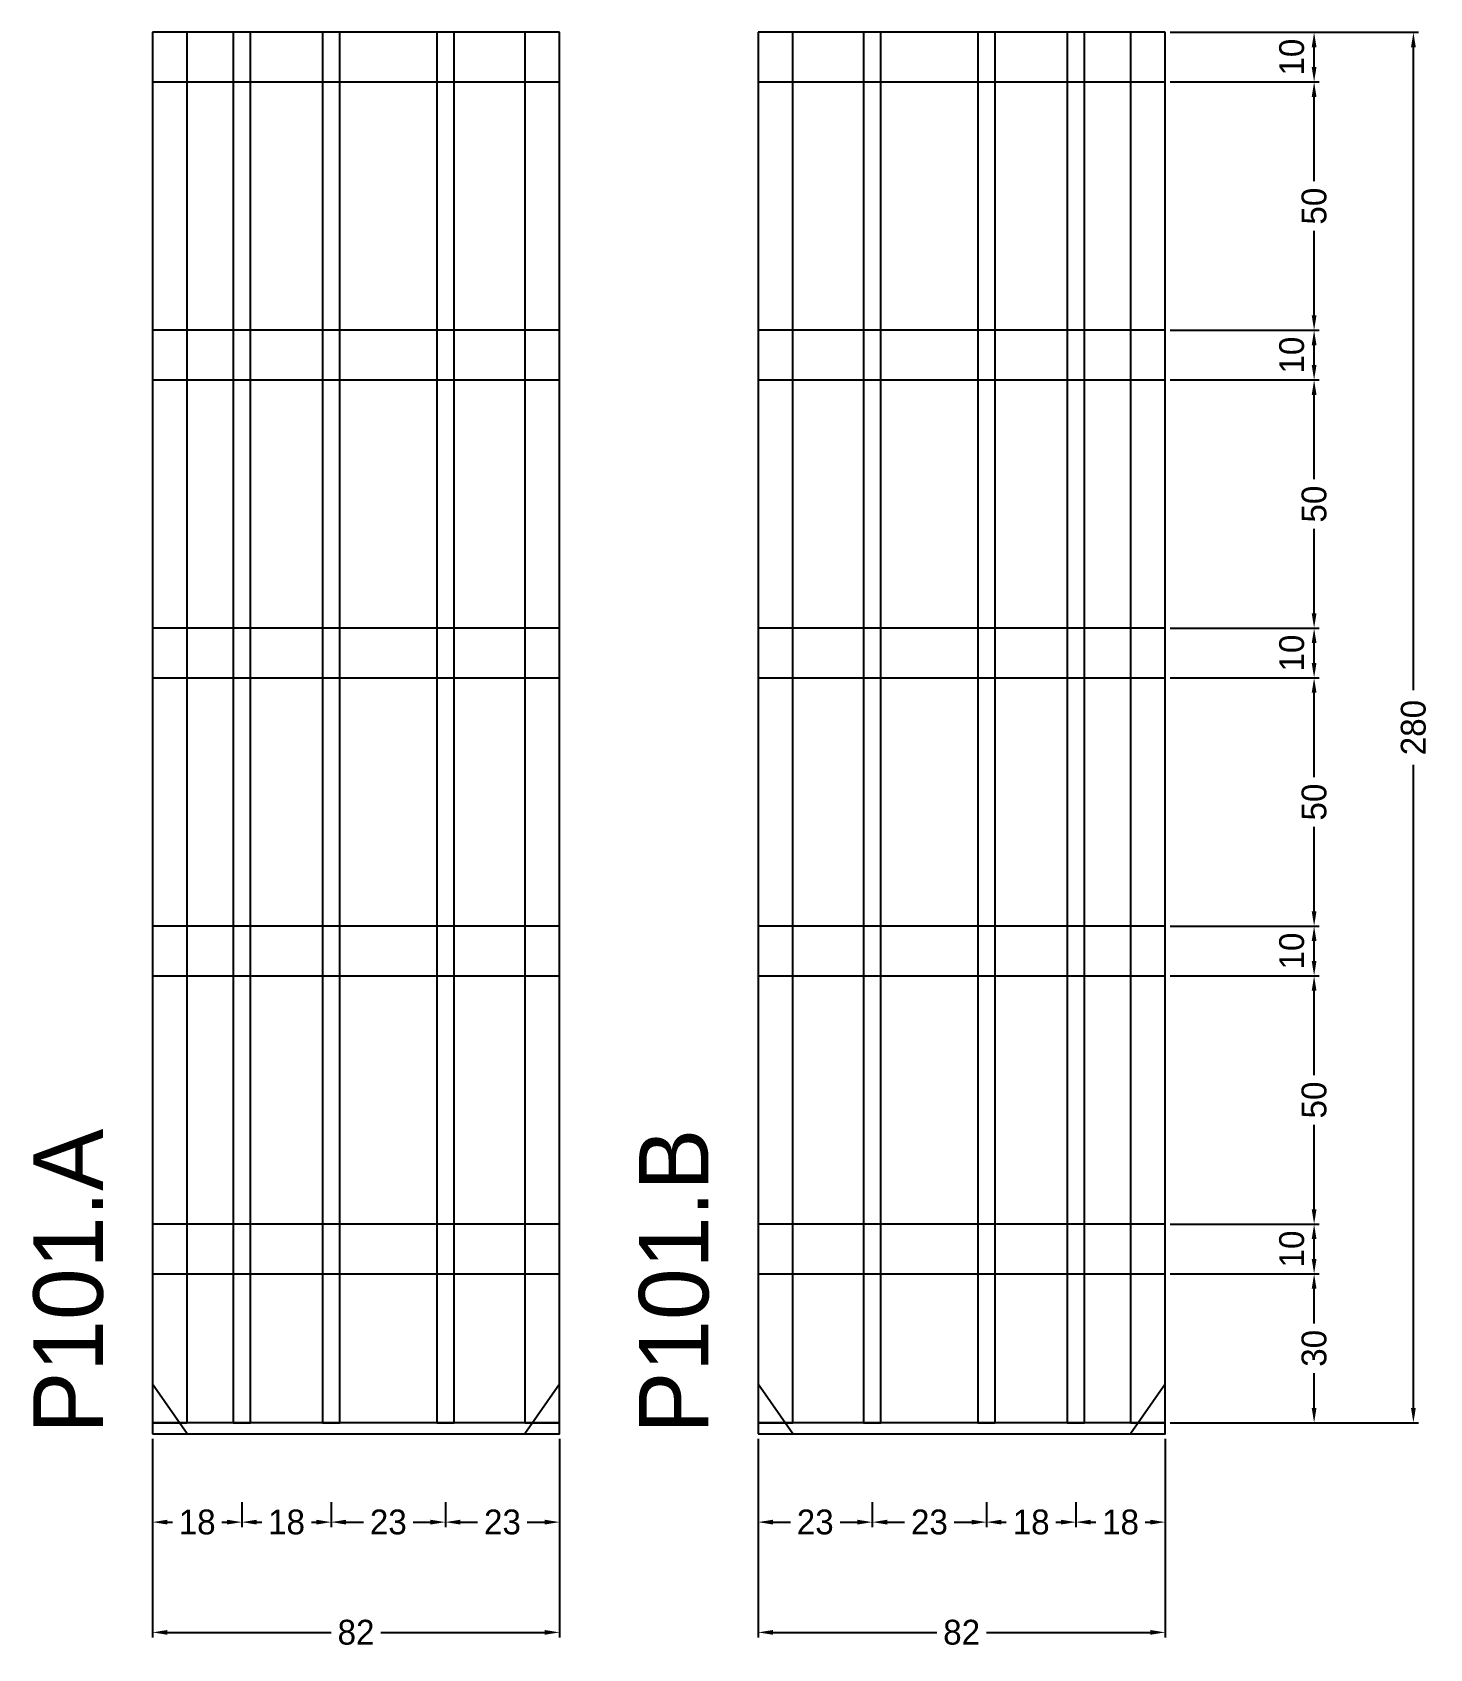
# Model space of a CAD drawing. Header units: centimetres. Extents: x -24 to 257, y -43 to 282.
import ezdxf

# ---------------------------------------------------------------- set-up
doc = ezdxf.new("R2010")
doc.units = ezdxf.units.CM
for name, color, linetype in [('COTA', 241, 'Continuous'), ('NOMENCLATURA', 7, 'Continuous'), ('SARR_2.2x10', 60, 'Continuous'), ('SARR_2.2x7', 40, 'Continuous'), ('SARR_3.5x7', 81, 'Continuous')]:
    doc.layers.add(name, color=color, linetype=linetype)
doc.dimstyles.new('PAINEL-NOVA', dxfattribs={"dimtxt": 5, "dimasz": 3, "dimexe": 1, "dimexo": 1, "dimgap": 1, "dimtad": 1, "dimcen": 2.5, "dimazin": 3, "dimtfac": 1, "dimtmove": 0, "dimatfit": 3})

# ---------------------------------------------------------------- blocks, each defined once
blk = doc.blocks.new('_CLOSEDFILLED')
at = {"color": 0, "linetype": 'BYBLOCK'}
blk.add_solid([(-1, 0.16), (0, 0), (-1, -0.16)], dxfattribs=at)
blk = doc.blocks.new('*D1')
for p, q in [((0, -13.8), (0, -18.8)), ((18, -13.8), (18, -18.8)), ((3, -17.8), (4, -17.8)), ((14, -17.8), (15, -17.8))]:
    blk.add_line(p, q)
at = {"layer": 'Defpoints'}
for p in [(0, -12.8), (18, -12.8), (0, -17.8)]:
    blk.add_point(p, dxfattribs=at)
at = {"layer": 'COTA', "xscale": 3, "yscale": 3, "rotation": 180}
blk.add_blockref('_CLOSEDFILLED', (0, -17.8), dxfattribs=at)
at = {"layer": 'COTA', "xscale": 3, "yscale": 3}
blk.add_blockref('_CLOSEDFILLED', (18, -17.8), dxfattribs=at)
at = {"layer": 'COTA', "insert": (9, -17.8), "char_height": 5, "attachment_point": 5}
blk.add_mtext('18', dxfattribs=at)
blk = doc.blocks.new('*D2')
for p, q in [((18, -13.8), (18, -18.8)), ((36, -13.8), (36, -18.8)), ((21, -17.8), (22, -17.8)), ((32, -17.8), (33, -17.8))]:
    blk.add_line(p, q)
at = {"layer": 'Defpoints'}
for p in [(18, -12.8), (36, -12.8), (18, -17.8)]:
    blk.add_point(p, dxfattribs=at)
at = {"layer": 'COTA', "xscale": 3, "yscale": 3, "rotation": 180}
blk.add_blockref('_CLOSEDFILLED', (18, -17.8), dxfattribs=at)
at = {"layer": 'COTA', "xscale": 3, "yscale": 3}
blk.add_blockref('_CLOSEDFILLED', (36, -17.8), dxfattribs=at)
at = {"layer": 'COTA', "insert": (27, -17.8), "char_height": 5, "attachment_point": 5}
blk.add_mtext('18', dxfattribs=at)
blk = doc.blocks.new('*D3')
for p, q in [((36, -13.8), (36, -18.8)), ((59, -13.8), (59, -18.8)), ((39, -17.8), (42.5, -17.8)), ((52.5, -17.8), (56, -17.8))]:
    blk.add_line(p, q)
at = {"layer": 'Defpoints'}
for p in [(36, -12.8), (59, -12.8), (36, -17.8)]:
    blk.add_point(p, dxfattribs=at)
at = {"layer": 'COTA', "xscale": 3, "yscale": 3, "rotation": 180}
blk.add_blockref('_CLOSEDFILLED', (36, -17.8), dxfattribs=at)
at = {"layer": 'COTA', "xscale": 3, "yscale": 3}
blk.add_blockref('_CLOSEDFILLED', (59, -17.8), dxfattribs=at)
at = {"layer": 'COTA', "insert": (47.5, -17.8), "char_height": 5, "attachment_point": 5}
blk.add_mtext('23', dxfattribs=at)
blk = doc.blocks.new('*D4')
for p, q in [((59, -13.8), (59, -18.8)), ((82, -13.8), (82, -18.8)), ((62, -17.8), (65.5, -17.8)), ((75.5, -17.8), (79, -17.8))]:
    blk.add_line(p, q)
at = {"layer": 'Defpoints'}
for p in [(59, -12.8), (82, -12.8), (59, -17.8)]:
    blk.add_point(p, dxfattribs=at)
at = {"layer": 'COTA', "xscale": 3, "yscale": 3, "rotation": 180}
blk.add_blockref('_CLOSEDFILLED', (59, -17.8), dxfattribs=at)
at = {"layer": 'COTA', "xscale": 3, "yscale": 3}
blk.add_blockref('_CLOSEDFILLED', (82, -17.8), dxfattribs=at)
at = {"layer": 'COTA', "insert": (70.5, -17.8), "char_height": 5, "attachment_point": 5}
blk.add_mtext('23', dxfattribs=at)
blk = doc.blocks.new('*D5')
for p, q in [((0, -1), (0, -41)), ((82, -1), (82, -41)), ((3, -40), (36, -40)), ((46, -40), (79, -40))]:
    blk.add_line(p, q)
at = {"layer": 'Defpoints'}
for p in [(0, 0), (82, 0), (0, -40)]:
    blk.add_point(p, dxfattribs=at)
at = {"layer": 'COTA', "xscale": 3, "yscale": 3, "rotation": 180}
blk.add_blockref('_CLOSEDFILLED', (0, -40), dxfattribs=at)
at = {"layer": 'COTA', "xscale": 3, "yscale": 3}
blk.add_blockref('_CLOSEDFILLED', (82, -40), dxfattribs=at)
at = {"layer": 'COTA', "insert": (41, -40), "char_height": 5, "attachment_point": 5}
blk.add_mtext('82', dxfattribs=at)
blk = doc.blocks.new('GRA-E')
at = {"layer": 'SARR_2.2x7'}
blk.add_lwpolyline([(0, 0), (7, 0), (0, 10)], close=True, dxfattribs=at)
blk = doc.blocks.new('GRA-D')
at = {"layer": 'SARR_2.2x7'}
blk.add_lwpolyline([(0, 0), (7, 0), (7, 10)], close=True, dxfattribs=at)
blk = doc.blocks.new('*D6')
for p, q in [((122, -13.8), (122, -18.8)), ((145, -13.8), (145, -18.8)), ((125, -17.8), (128.5, -17.8)), ((138.5, -17.8), (142, -17.8))]:
    blk.add_line(p, q)
at = {"layer": 'Defpoints'}
for p in [(122, -12.8), (145, -12.8), (122, -17.8)]:
    blk.add_point(p, dxfattribs=at)
at = {"layer": 'COTA', "xscale": 3, "yscale": 3, "rotation": 180}
blk.add_blockref('_CLOSEDFILLED', (122, -17.8), dxfattribs=at)
at = {"layer": 'COTA', "xscale": 3, "yscale": 3}
blk.add_blockref('_CLOSEDFILLED', (145, -17.8), dxfattribs=at)
at = {"layer": 'COTA', "insert": (133.5, -17.8), "char_height": 5, "attachment_point": 5}
blk.add_mtext('23', dxfattribs=at)
blk = doc.blocks.new('*D7')
for p, q in [((145, -13.8), (145, -18.8)), ((168, -13.8), (168, -18.8)), ((148, -17.8), (151.5, -17.8)), ((161.5, -17.8), (165, -17.8))]:
    blk.add_line(p, q)
at = {"layer": 'Defpoints'}
for p in [(145, -12.8), (168, -12.8), (145, -17.8)]:
    blk.add_point(p, dxfattribs=at)
at = {"layer": 'COTA', "xscale": 3, "yscale": 3, "rotation": 180}
blk.add_blockref('_CLOSEDFILLED', (145, -17.8), dxfattribs=at)
at = {"layer": 'COTA', "xscale": 3, "yscale": 3}
blk.add_blockref('_CLOSEDFILLED', (168, -17.8), dxfattribs=at)
at = {"layer": 'COTA', "insert": (156.5, -17.8), "char_height": 5, "attachment_point": 5}
blk.add_mtext('23', dxfattribs=at)
blk = doc.blocks.new('*D8')
for p, q in [((168, -13.8), (168, -18.8)), ((186, -13.8), (186, -18.8)), ((171, -17.8), (172, -17.8)), ((182, -17.8), (183, -17.8))]:
    blk.add_line(p, q)
at = {"layer": 'Defpoints'}
for p in [(168, -12.8), (186, -12.8), (168, -17.8)]:
    blk.add_point(p, dxfattribs=at)
at = {"layer": 'COTA', "xscale": 3, "yscale": 3, "rotation": 180}
blk.add_blockref('_CLOSEDFILLED', (168, -17.8), dxfattribs=at)
at = {"layer": 'COTA', "xscale": 3, "yscale": 3}
blk.add_blockref('_CLOSEDFILLED', (186, -17.8), dxfattribs=at)
at = {"layer": 'COTA', "insert": (177, -17.8), "char_height": 5, "attachment_point": 5}
blk.add_mtext('18', dxfattribs=at)
blk = doc.blocks.new('*D9')
for p, q in [((186, -13.8), (186, -18.8)), ((204, -13.8), (204, -18.8)), ((189, -17.8), (190, -17.8)), ((200, -17.8), (201, -17.8))]:
    blk.add_line(p, q)
at = {"layer": 'Defpoints'}
for p in [(186, -12.8), (204, -12.8), (186, -17.8)]:
    blk.add_point(p, dxfattribs=at)
at = {"layer": 'COTA', "xscale": 3, "yscale": 3, "rotation": 180}
blk.add_blockref('_CLOSEDFILLED', (186, -17.8), dxfattribs=at)
at = {"layer": 'COTA', "xscale": 3, "yscale": 3}
blk.add_blockref('_CLOSEDFILLED', (204, -17.8), dxfattribs=at)
at = {"layer": 'COTA', "insert": (195, -17.8), "char_height": 5, "attachment_point": 5}
blk.add_mtext('18', dxfattribs=at)
blk = doc.blocks.new('*D10')
for p, q in [((122, -1), (122, -41)), ((204, -1), (204, -41)), ((125, -40), (158, -40)), ((168, -40), (201, -40))]:
    blk.add_line(p, q)
at = {"layer": 'Defpoints'}
for p in [(122, 0), (204, 0), (122, -40)]:
    blk.add_point(p, dxfattribs=at)
at = {"layer": 'COTA', "xscale": 3, "yscale": 3, "rotation": 180}
blk.add_blockref('_CLOSEDFILLED', (122, -40), dxfattribs=at)
at = {"layer": 'COTA', "xscale": 3, "yscale": 3}
blk.add_blockref('_CLOSEDFILLED', (204, -40), dxfattribs=at)
at = {"layer": 'COTA', "insert": (163, -40), "char_height": 5, "attachment_point": 5}
blk.add_mtext('82', dxfattribs=at)
blk = doc.blocks.new('*D11')
for p, q in [((205, 282.2), (255, 282.2)), ((254, 149.7), (254, 279.2)), ((254, 5.2), (254, 134.7)), ((205, 2.2), (255, 2.2))]:
    blk.add_line(p, q)
at = {"layer": 'Defpoints'}
for p in [(204, 282.2), (204, 2.2), (254, 2.2)]:
    blk.add_point(p, dxfattribs=at)
at = {"layer": 'COTA', "xscale": 3, "yscale": 3}
for p, rotation in [((254, 282.2), 90), ((254, 2.2), 270)]:
    blk.add_blockref('_CLOSEDFILLED', p, dxfattribs=dict(at, rotation=rotation))
at = {"layer": 'COTA', "insert": (254, 142.2), "char_height": 5, "attachment_point": 5, "rotation": 90}
blk.add_mtext('280', dxfattribs=at)
blk = doc.blocks.new('*D12')
for p, q in [((205, 32.2), (235, 32.2)), ((234, 22.2), (234, 29.2)), ((234, 5.2), (234, 12.2)), ((205, 2.2), (235, 2.2))]:
    blk.add_line(p, q)
at = {"layer": 'Defpoints'}
for p in [(204, 32.2), (204, 2.2), (234, 2.2)]:
    blk.add_point(p, dxfattribs=at)
at = {"layer": 'COTA', "xscale": 3, "yscale": 3}
for p, rotation in [((234, 32.2), 90), ((234, 2.2), 270)]:
    blk.add_blockref('_CLOSEDFILLED', p, dxfattribs=dict(at, rotation=rotation))
at = {"layer": 'COTA', "insert": (234, 17.2), "char_height": 5, "attachment_point": 5, "rotation": 90}
blk.add_mtext('30', dxfattribs=at)
blk = doc.blocks.new('*D13')
for p, q in [((205, 42.2), (235, 42.2)), ((234, 35.2), (234, 39.2)), ((205, 32.2), (235, 32.2))]:
    blk.add_line(p, q)
at = {"layer": 'Defpoints'}
for p in [(204, 42.2), (204, 32.2), (234, 32.2)]:
    blk.add_point(p, dxfattribs=at)
at = {"layer": 'COTA', "xscale": 3, "yscale": 3}
for p, rotation in [((234, 42.2), 90), ((234, 32.2), 270)]:
    blk.add_blockref('_CLOSEDFILLED', p, dxfattribs=dict(at, rotation=rotation))
at = {"layer": 'COTA', "insert": (229.5, 37.2), "char_height": 5, "attachment_point": 5, "rotation": 90}
blk.add_mtext('10', dxfattribs=at)
blk = doc.blocks.new('*D14')
for p, q in [((205, 92.2), (235, 92.2)), ((234, 72.2), (234, 89.2)), ((234, 45.2), (234, 62.2)), ((205, 42.2), (235, 42.2))]:
    blk.add_line(p, q)
at = {"layer": 'Defpoints'}
for p in [(204, 92.2), (204, 42.2), (234, 42.2)]:
    blk.add_point(p, dxfattribs=at)
at = {"layer": 'COTA', "xscale": 3, "yscale": 3}
for p, rotation in [((234, 92.2), 90), ((234, 42.2), 270)]:
    blk.add_blockref('_CLOSEDFILLED', p, dxfattribs=dict(at, rotation=rotation))
at = {"layer": 'COTA', "insert": (234, 67.2), "char_height": 5, "attachment_point": 5, "rotation": 90}
blk.add_mtext('50', dxfattribs=at)
blk = doc.blocks.new('*D15')
for p, q in [((205, 102.2), (235, 102.2)), ((234, 95.2), (234, 99.2)), ((205, 92.2), (235, 92.2))]:
    blk.add_line(p, q)
at = {"layer": 'Defpoints'}
for p in [(204, 102.2), (204, 92.2), (234, 92.2)]:
    blk.add_point(p, dxfattribs=at)
at = {"layer": 'COTA', "xscale": 3, "yscale": 3}
for p, rotation in [((234, 102.2), 90), ((234, 92.2), 270)]:
    blk.add_blockref('_CLOSEDFILLED', p, dxfattribs=dict(at, rotation=rotation))
at = {"layer": 'COTA', "insert": (229.5, 97.2), "char_height": 5, "attachment_point": 5, "rotation": 90}
blk.add_mtext('10', dxfattribs=at)
blk = doc.blocks.new('*D16')
for p, q in [((205, 152.2), (235, 152.2)), ((234, 132.2), (234, 149.2)), ((234, 105.2), (234, 122.2)), ((205, 102.2), (235, 102.2))]:
    blk.add_line(p, q)
at = {"layer": 'Defpoints'}
for p in [(204, 152.2), (204, 102.2), (234, 102.2)]:
    blk.add_point(p, dxfattribs=at)
at = {"layer": 'COTA', "xscale": 3, "yscale": 3}
for p, rotation in [((234, 152.2), 90), ((234, 102.2), 270)]:
    blk.add_blockref('_CLOSEDFILLED', p, dxfattribs=dict(at, rotation=rotation))
at = {"layer": 'COTA', "insert": (234, 127.2), "char_height": 5, "attachment_point": 5, "rotation": 90}
blk.add_mtext('50', dxfattribs=at)
blk = doc.blocks.new('*D17')
for p, q in [((205, 162.2), (235, 162.2)), ((234, 155.2), (234, 159.2)), ((205, 152.2), (235, 152.2))]:
    blk.add_line(p, q)
at = {"layer": 'Defpoints'}
for p in [(204, 162.2), (204, 152.2), (234, 152.2)]:
    blk.add_point(p, dxfattribs=at)
at = {"layer": 'COTA', "xscale": 3, "yscale": 3}
for p, rotation in [((234, 162.2), 90), ((234, 152.2), 270)]:
    blk.add_blockref('_CLOSEDFILLED', p, dxfattribs=dict(at, rotation=rotation))
at = {"layer": 'COTA', "insert": (229.5, 157.2), "char_height": 5, "attachment_point": 5, "rotation": 90}
blk.add_mtext('10', dxfattribs=at)
blk = doc.blocks.new('*D18')
for p, q in [((205, 212.2), (235, 212.2)), ((234, 192.2), (234, 209.2)), ((234, 165.2), (234, 182.2)), ((205, 162.2), (235, 162.2))]:
    blk.add_line(p, q)
at = {"layer": 'Defpoints'}
for p in [(204, 212.2), (204, 162.2), (234, 162.2)]:
    blk.add_point(p, dxfattribs=at)
at = {"layer": 'COTA', "xscale": 3, "yscale": 3}
for p, rotation in [((234, 212.2), 90), ((234, 162.2), 270)]:
    blk.add_blockref('_CLOSEDFILLED', p, dxfattribs=dict(at, rotation=rotation))
at = {"layer": 'COTA', "insert": (234, 187.2), "char_height": 5, "attachment_point": 5, "rotation": 90}
blk.add_mtext('50', dxfattribs=at)
blk = doc.blocks.new('*D19')
for p, q in [((205, 222.2), (235, 222.2)), ((234, 215.2), (234, 219.2)), ((205, 212.2), (235, 212.2))]:
    blk.add_line(p, q)
at = {"layer": 'Defpoints'}
for p in [(204, 222.2), (204, 212.2), (234, 212.2)]:
    blk.add_point(p, dxfattribs=at)
at = {"layer": 'COTA', "xscale": 3, "yscale": 3}
for p, rotation in [((234, 222.2), 90), ((234, 212.2), 270)]:
    blk.add_blockref('_CLOSEDFILLED', p, dxfattribs=dict(at, rotation=rotation))
at = {"layer": 'COTA', "insert": (229.5, 217.2), "char_height": 5, "attachment_point": 5, "rotation": 90}
blk.add_mtext('10', dxfattribs=at)
blk = doc.blocks.new('*D20')
for p, q in [((205, 272.2), (235, 272.2)), ((234, 252.2), (234, 269.2)), ((234, 225.2), (234, 242.2)), ((205, 222.2), (235, 222.2))]:
    blk.add_line(p, q)
at = {"layer": 'Defpoints'}
for p in [(204, 272.2), (204, 222.2), (234, 222.2)]:
    blk.add_point(p, dxfattribs=at)
at = {"layer": 'COTA', "xscale": 3, "yscale": 3}
for p, rotation in [((234, 272.2), 90), ((234, 222.2), 270)]:
    blk.add_blockref('_CLOSEDFILLED', p, dxfattribs=dict(at, rotation=rotation))
at = {"layer": 'COTA', "insert": (234, 247.2), "char_height": 5, "attachment_point": 5, "rotation": 90}
blk.add_mtext('50', dxfattribs=at)
blk = doc.blocks.new('*D21')
for p, q in [((205, 282.2), (235, 282.2)), ((234, 275.2), (234, 279.2)), ((205, 272.2), (235, 272.2))]:
    blk.add_line(p, q)
at = {"layer": 'Defpoints'}
for p in [(204, 282.2), (204, 272.2), (234, 272.2)]:
    blk.add_point(p, dxfattribs=at)
at = {"layer": 'COTA', "xscale": 3, "yscale": 3}
for p, rotation in [((234, 282.2), 90), ((234, 272.2), 270)]:
    blk.add_blockref('_CLOSEDFILLED', p, dxfattribs=dict(at, rotation=rotation))
at = {"layer": 'COTA', "insert": (229.5, 277.2), "char_height": 5, "attachment_point": 5, "rotation": 90}
blk.add_mtext('10', dxfattribs=at)

msp = doc.modelspace()

# ---------------------------------------------------------------- linework, layer by layer
at = {"layer": 'SARR_2.2x10'}
for p, q in [((82, 282.2), (0, 282.2)), ((0, 282.2), (0, 272.2)), ((82, 272.2), (82, 282.2)), ((204, 282.2), (122, 282.2)), ((122, 282.2), (122, 272.2)), ((204, 272.2), (204, 282.2)), ((0, 272.2), (82, 272.2)), ((122, 272.2), (204, 272.2)), ((82, 222.2), (0, 222.2)), ((0, 222.2), (0, 212.2)), ((82, 212.2), (82, 222.2)), ((204, 222.2), (122, 222.2)), ((122, 222.2), (122, 212.2)), ((204, 212.2), (204, 222.2)), ((0, 212.2), (82, 212.2)), ((122, 212.2), (204, 212.2)), ((82, 162.2), (0, 162.2)), ((0, 162.2), (0, 152.2)), ((82, 152.2), (82, 162.2)), ((204, 162.2), (122, 162.2)), ((122, 162.2), (122, 152.2)), ((204, 152.2), (204, 162.2)), ((0, 152.2), (82, 152.2)), ((122, 152.2), (204, 152.2)), ((82, 102.2), (0, 102.2)), ((0, 102.2), (0, 92.2)), ((82, 92.2), (82, 102.2)), ((204, 102.2), (122, 102.2)), ((122, 102.2), (122, 92.2)), ((204, 92.2), (204, 102.2)), ((0, 92.2), (82, 92.2)), ((122, 92.2), (204, 92.2)), ((82, 42.2), (0, 42.2)), ((0, 42.2), (0, 32.2)), ((82, 32.2), (82, 42.2)), ((204, 42.2), (122, 42.2)), ((122, 42.2), (122, 32.2)), ((204, 32.2), (204, 42.2)), ((0, 32.2), (82, 32.2)), ((122, 32.2), (204, 32.2))]:
    msp.add_line(p, q, dxfattribs=at)
at = {"layer": 'SARR_2.2x7'}
for p, q in [((7, 282.2), (0, 282.2)), ((0, 282.2), (0, 2.2)), ((7, 2.2), (7, 282.2)), ((82, 282.2), (75, 282.2)), ((75, 282.2), (75, 2.2)), ((82, 2.2), (82, 282.2)), ((129, 282.2), (122, 282.2)), ((122, 282.2), (122, 2.2)), ((129, 2.2), (129, 282.2)), ((204, 282.2), (197, 282.2)), ((197, 282.2), (197, 2.2)), ((204, 2.2), (204, 282.2)), ((82, 2.2), (0, 2.2)), ((0, 2.2), (0, 0)), ((0, 2.2), (7, 2.2)), ((0, 0), (82, 0)), ((75, 2.2), (82, 2.2)), ((82, 0), (82, 2.2)), ((204, 2.2), (122, 2.2)), ((122, 2.2), (122, 0)), ((122, 2.2), (129, 2.2)), ((122, 0), (204, 0)), ((197, 2.2), (204, 2.2)), ((204, 0), (204, 2.2))]:
    msp.add_line(p, q, dxfattribs=at)
at = {"layer": 'SARR_3.5x7'}
for p, q in [((19.75, 282.2), (16.25, 282.2)), ((16.25, 282.2), (16.25, 2.2)), ((19.75, 2.2), (19.75, 282.2)), ((37.75, 282.2), (34.25, 282.2)), ((34.25, 282.2), (34.25, 2.2)), ((37.75, 2.2), (37.75, 282.2)), ((60.75, 282.2), (57.25, 282.2)), ((57.25, 282.2), (57.25, 2.2)), ((60.75, 2.2), (60.75, 282.2)), ((146.75, 282.2), (143.25, 282.2)), ((143.25, 282.2), (143.25, 2.2)), ((146.75, 2.2), (146.75, 282.2)), ((169.75, 282.2), (166.25, 282.2)), ((166.25, 282.2), (166.25, 2.2)), ((169.75, 2.2), (169.75, 282.2)), ((187.75, 282.2), (184.25, 282.2)), ((184.25, 282.2), (184.25, 2.2)), ((187.75, 2.2), (187.75, 282.2)), ((16.25, 2.2), (19.75, 2.2)), ((34.25, 2.2), (37.75, 2.2)), ((57.25, 2.2), (60.75, 2.2)), ((143.25, 2.2), (146.75, 2.2)), ((166.25, 2.2), (169.75, 2.2)), ((184.25, 2.2), (187.75, 2.2))]:
    msp.add_line(p, q, dxfattribs=at)

# ---------------------------------------------------------------- block references
at = {"layer": 'SARR_2.2x7'}
for name, p in [('GRA-E', (0, 0)), ('GRA-D', (75, 0)), ('GRA-E', (122, 0)), ('GRA-D', (197, 0))]:
    msp.add_blockref(name, p, dxfattribs=at)

# ---------------------------------------------------------------- texts
at = {"layer": 'NOMENCLATURA'}
for s, p in [('P101.A', (-10, 0)), ('P101.B', (112, 0))]:
    msp.add_text(s, height=14, rotation=90, dxfattribs=at).set_placement(p)

# ---------------------------------------------------------------- dimensions: what is measured, and where the dimension line sits
at = {"layer": 'COTA'}
for base, p1, p2, picture, middle in [((254, 2.2), (204, 2.2), (204, 282.2), '*D11', (254, 142.2)), ((234, 272.2), (204, 272.2), (204, 282.2), '*D21', (229.5, 277.2)), ((234, 222.2), (204, 222.2), (204, 272.2), '*D20', (234, 247.2)), ((234, 212.2), (204, 212.2), (204, 222.2), '*D19', (229.5, 217.2)), ((234, 162.2), (204, 162.2), (204, 212.2), '*D18', (234, 187.2)), ((234, 152.2), (204, 152.2), (204, 162.2), '*D17', (229.5, 157.2)), ((234, 102.2), (204, 102.2), (204, 152.2), '*D16', (234, 127.2)), ((234, 92.2), (204, 92.2), (204, 102.2), '*D15', (229.5, 97.2)), ((234, 42.2), (204, 42.2), (204, 92.2), '*D14', (234, 67.2)), ((234, 32.2), (204, 32.2), (204, 42.2), '*D13', (229.5, 37.2)), ((234, 2.2), (204, 2.2), (204, 32.2), '*D12', (234, 17.2))]:
    dim = msp.add_linear_dim(base=base, p1=p1, p2=p2, angle=90, dimstyle='PAINEL-NOVA', dxfattribs=at)
    dim.commit()
    dim.dimension.update_dxf_attribs({"geometry": picture, "text_midpoint": middle})
for base, p1, p2, picture, middle in [((0, -40), (0, 0), (82, 0), '*D5', (41, -40)), ((122, -40), (122, 0), (204, 0), '*D10', (163, -40)), ((0, -17.8), (0, -12.8), (18, -12.8), '*D1', (9, -17.8)), ((18, -17.8), (18, -12.8), (36, -12.8), '*D2', (27, -17.8)), ((36, -17.8), (36, -12.8), (59, -12.8), '*D3', (47.5, -17.8)), ((59, -17.8), (59, -12.8), (82, -12.8), '*D4', (70.5, -17.8)), ((122, -17.8), (122, -12.8), (145, -12.8), '*D6', (133.5, -17.8)), ((145, -17.8), (145, -12.8), (168, -12.8), '*D7', (156.5, -17.8)), ((168, -17.8), (168, -12.8), (186, -12.8), '*D8', (177, -17.8)), ((186, -17.8), (186, -12.8), (204, -12.8), '*D9', (195, -17.8))]:
    dim = msp.add_linear_dim(base=base, p1=p1, p2=p2, dimstyle='PAINEL-NOVA', dxfattribs=at)
    dim.commit()
    dim.dimension.update_dxf_attribs({"geometry": picture, "text_midpoint": middle})

doc.saveas('drawing.dxf')
